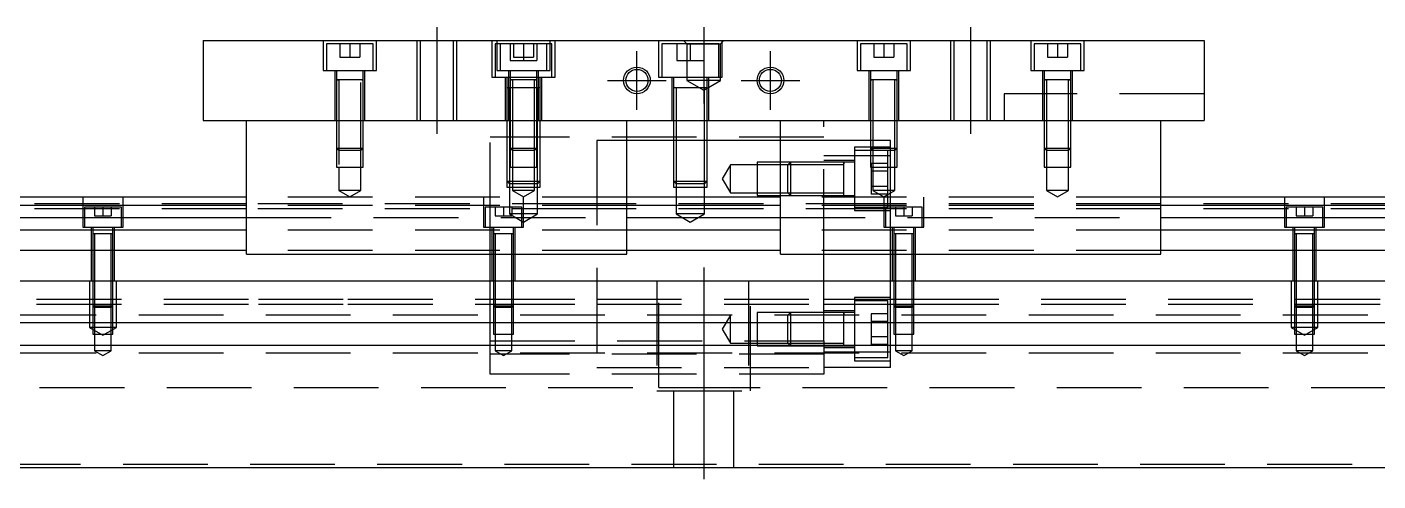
# Model space of a CAD drawing. Extents: x -14 to 789, y -276 to 102.
# Drawn here: x 188.6 to 391, y -235.3 to -167.3 of the extents above; entities that cross this region are included whole.
import ezdxf

# ---------------------------------------------------------------- set-up
doc = ezdxf.new("R2010")
doc.units = 0
doc.linetypes.add('CENTER', pattern=[50.8, 31.75, -6.35, 6.35, -6.35])
doc.linetypes.add('DASHED', pattern=[19.05, 12.7, -6.35])
doc.layers.get('0').update_dxf_attribs({"linetype": 'CONTINUOUS'})
doc.layers.add('CENTER', color=1, linetype='CENTER')

msp = doc.modelspace()

# ---------------------------------------------------------------- linework, layer by layer
at = {"color": 7, "linetype": 'CONTINUOUS'}
for p, q in [((215, -169.26), (365, -169.26)), ((215, -169.26), (215, -181.26)), ((365, -169.26), (365, -181.26)), ((261, -176.36), (260.499994, -176.36)), ((261.35, -176.36), (261, -176.36)), ((265, -176.36), (264.65, -176.36)), ((265.500006, -176.36), (265, -176.36)), ((215, -181.26), (365, -181.26)), ((221.5, -201.26), (221.5, -181.26)), ((278.5, -201.26), (278.5, -181.26)), ((301.5, -201.26), (301.5, -181.26)), ((358.5, -201.26), (358.5, -181.26)), ((311, -192.510006), (311, -192.11)), ((221.5, -192.76), (0, -192.76)), ((221.5, -194.012272), (0, -194.012272)), ((301.5, -192.76), (278.5, -192.76)), ((301.5, -194.012272), (278.5, -194.012272)), ((580, -192.76), (358.5, -192.76)), ((580, -194.012272), (358.5, -194.012272)), ((0, -195.78668), (221.5, -195.78668)), ((278.5, -195.78668), (301.5, -195.78668)), ((358.5, -195.78668), (580, -195.78668)), ((221.5, -197.683076), (0, -197.683076)), ((301.5, -197.683076), (278.5, -197.683076)), ((580, -197.683076), (358.5, -197.683076)), ((221.5, -200.737372), (0, -200.737372)), ((221.5, -201.26), (278.5, -201.26)), ((301.5, -200.737372), (278.5, -200.737372)), ((301.5, -201.26), (358.5, -201.26)), ((580, -200.737372), (358.5, -200.737372)), ((0, -205.26), (580, -205.26)), ((580, -211.56), (0, -211.56)), ((580, -214.96), (0, -214.96)), ((311, -214.96), (311, -214.61)), ((311, -215.010006), (311, -214.96)), ((0, -233.26), (580, -233.26))]:
    msp.add_line(p, q, dxfattribs=at)
at = {"color": 3, "linetype": 'DASHED'}
for p, q in [((233, -169.26), (233, -173.76)), ((240.5, -169.76), (233.5, -169.76)), ((233.5, -169.76), (233.5, -173.76)), ((235.5, -169.76), (235.5, -171.76)), ((237, -169.76), (237, -171.76)), ((238.5, -169.76), (238.5, -171.76)), ((240.5, -173.76), (240.5, -169.76)), ((241, -173.76), (241, -169.26)), ((247.000006, -169.26), (247.000006, -181.26)), ((247.5, -169.26), (247.5, -181.26)), ((252.5, -181.26), (252.5, -169.26)), ((252.999994, -181.26), (252.999994, -169.26)), ((258.25, -169.26), (258.25, -174.76)), ((259.5, -169.76), (258.75, -169.76)), ((258.75, -169.76), (258.75, -174.76)), ((259, -169.26), (259, -173.76)), ((266.5, -169.76), (259.5, -169.76)), ((259.5, -169.76), (259.5, -173.76)), ((261, -169.76), (261, -172.26)), ((261.5, -169.76), (261.5, -171.76)), ((263, -169.76), (263, -171.76)), ((264.5, -169.76), (264.5, -171.76)), ((265, -169.76), (265, -172.26)), ((267.25, -169.76), (266.5, -169.76)), ((266.5, -173.76), (266.5, -169.76)), ((267, -173.76), (267, -169.26)), ((267.25, -174.76), (267.25, -169.76)), ((267.75, -174.76), (267.75, -169.26)), ((283.25, -169.26), (283.25, -174.76)), ((292.25, -169.76), (283.75, -169.76)), ((283.75, -169.76), (283.75, -174.76)), ((286, -169.76), (286, -172.26)), ((287.5, -169.76), (287, -169.26)), ((287.5, -169.76), (287.5, -175.26)), ((287.5, -169.76), (292.5, -169.76)), ((288, -169.76), (288, -172.26)), ((290, -169.76), (290, -172.26)), ((292.25, -174.76), (292.25, -169.76)), ((292.5, -169.76), (293, -169.26)), ((292.5, -175.26), (292.5, -169.76)), ((292.75, -174.76), (292.75, -169.26)), ((313, -169.26), (313, -173.76)), ((320.5, -169.76), (313.5, -169.76)), ((313.5, -169.76), (313.5, -173.76)), ((315.5, -169.76), (315.5, -171.76)), ((317, -169.76), (317, -171.76)), ((318.5, -169.76), (318.5, -171.76)), ((320.5, -173.76), (320.5, -169.76)), ((321, -173.76), (321, -169.26)), ((327.000006, -169.26), (327.000006, -181.26)), ((327.5, -169.26), (327.5, -181.26)), ((332.5, -181.26), (332.5, -169.26)), ((332.999994, -181.26), (332.999994, -169.26)), ((339, -169.26), (339, -173.76)), ((346.5, -169.76), (339.5, -169.76)), ((339.5, -169.76), (339.5, -173.76)), ((341.5, -169.76), (341.5, -171.76)), ((343, -169.76), (343, -171.76)), ((344.5, -169.76), (344.5, -171.76)), ((346.5, -173.76), (346.5, -169.76)), ((347, -173.76), (347, -169.26)), ((235.5, -171.76), (237, -171.76)), ((237, -171.76), (238.5, -171.76)), ((261.5, -171.76), (263, -171.76)), ((263, -171.76), (264.5, -171.76)), ((263, -171.76), (263, -172.26)), ((315.5, -171.76), (317, -171.76)), ((317, -171.76), (318.5, -171.76)), ((341.5, -171.76), (343, -171.76)), ((343, -171.76), (344.5, -171.76)), ((233, -173.76), (241, -173.76)), ((234.75, -173.76), (234.75, -181.26)), ((235, -173.76), (235, -175.16)), ((239, -175.16), (239, -173.76)), ((239.25, -181.26), (239.25, -173.76)), ((259, -173.76), (267, -173.76)), ((260.75, -173.76), (260.75, -181.26)), ((261, -172.26), (263, -172.26)), ((261, -173.76), (261, -175.16)), ((263, -172.26), (265, -172.26)), ((265, -175.16), (265, -173.76)), ((265.25, -181.26), (265.25, -173.76)), ((286, -172.26), (288, -172.26)), ((288, -172.26), (290, -172.26)), ((313, -173.76), (321, -173.76)), ((314.75, -173.76), (314.75, -181.26)), ((315, -173.76), (315, -175.16)), ((319, -175.16), (319, -173.76)), ((319.25, -181.26), (319.25, -173.76)), ((339, -173.76), (347, -173.76)), ((340.75, -173.76), (340.75, -181.26)), ((341, -173.76), (341, -175.16)), ((345, -175.16), (345, -173.76)), ((345.25, -181.26), (345.25, -173.76)), ((235, -175.155), (235, -175.16)), ((235, -175.16), (235.216462, -175.16)), ((235.216708, -175.16), (235, -175.16)), ((235, -175.16), (235, -181.26)), ((235, -175.16), (235, -175.165)), ((238.783332, -175.16), (235.216708, -175.16)), ((235.35, -175.16), (235.35, -188.26)), ((238.65, -188.26), (238.65, -175.16)), ((239, -175.16), (238.783332, -175.16)), ((238.783538, -175.16), (239, -175.16)), ((239, -175.16), (239, -175.155)), ((239, -181.26), (239, -175.16)), ((239, -175.165), (239, -175.16)), ((258.25, -174.76), (267.75, -174.76)), ((260.25, -174.76), (260.25, -181.26)), ((260.5, -174.76), (260.5, -176.36)), ((261, -175.155), (261, -175.16)), ((261, -175.16), (261.216462, -175.16)), ((261.216708, -175.16), (261, -175.16)), ((261, -175.16), (261, -175.165)), ((261, -175.16), (261, -181.26)), ((264.783332, -175.16), (261.216708, -175.16)), ((261.35, -175.16), (261.35, -181.26)), ((264.65, -181.26), (264.65, -175.16)), ((265, -175.16), (264.783332, -175.16)), ((264.783538, -175.16), (265, -175.16)), ((265, -175.16), (265, -175.155)), ((265, -175.165), (265, -175.16)), ((265, -181.26), (265, -175.16)), ((265.5, -176.36), (265.5, -174.76)), ((265.75, -181.26), (265.75, -174.76)), ((283.25, -174.76), (292.75, -174.76)), ((285.25, -174.76), (285.25, -181.26)), ((285.5, -174.76), (285.5, -176.36)), ((292.5, -175.26), (287.5, -175.26)), ((287.5, -175.26), (290, -176.703376)), ((290, -176.703376), (292.5, -175.26)), ((290.5, -176.36), (290.5, -174.76)), ((290.75, -181.26), (290.75, -174.76)), ((315, -175.155), (315, -175.16)), ((315, -175.16), (315.216462, -175.16)), ((315.216708, -175.16), (315, -175.16)), ((315, -175.16), (315, -181.26)), ((315, -175.16), (315, -175.165)), ((318.783332, -175.16), (315.216708, -175.16)), ((315.35, -175.16), (315.35, -181.26)), ((318.65, -181.26), (318.65, -175.16)), ((319, -175.16), (318.783332, -175.16)), ((318.783538, -175.16), (319, -175.16)), ((319, -175.16), (319, -175.155)), ((319, -181.26), (319, -175.16)), ((319, -175.165), (319, -175.16)), ((341, -175.155), (341, -175.16)), ((341, -175.16), (341.216462, -175.16)), ((341.216708, -175.16), (341, -175.16)), ((341, -175.16), (341, -181.26)), ((341, -175.16), (341, -175.165)), ((344.783332, -175.16), (341.216708, -175.16)), ((341.35, -175.16), (341.35, -181.26)), ((344.65, -181.26), (344.65, -175.16)), ((345, -175.16), (344.783332, -175.16)), ((344.783538, -175.16), (345, -175.16)), ((345, -175.16), (345, -175.155)), ((345, -181.26), (345, -175.16)), ((345, -175.165), (345, -175.16)), ((260.5, -176.355), (260.5, -176.36)), ((260.757468, -176.36), (260.5, -176.36)), ((260.5, -176.36), (260.5, -181.26)), ((260.5, -176.36), (260.5, -176.365)), ((260.999654, -176.36), (260.757468, -176.36)), ((260.9, -176.36), (260.9, -181.26)), ((261.349616, -176.36), (260.999654, -176.36)), ((264.650424, -176.36), (261.349616, -176.36)), ((265.000386, -176.36), (264.650424, -176.36)), ((265.242552, -176.36), (265.000386, -176.36)), ((265.1, -181.26), (265.1, -176.36)), ((265.5, -176.36), (265.242552, -176.36)), ((265.5, -176.36), (265.5, -176.355)), ((265.5, -181.26), (265.5, -176.36)), ((265.5, -176.365), (265.5, -176.36)), ((285.5, -176.355), (285.5, -176.36)), ((285.757468, -176.36), (285.5, -176.36)), ((285.5, -176.36), (285.5, -181.26)), ((285.5, -176.36), (285.5, -176.365)), ((290.242552, -176.36), (285.757468, -176.36)), ((285.9, -176.36), (285.9, -181.26)), ((290.1, -181.26), (290.1, -176.36)), ((290.5, -176.36), (290.242552, -176.36)), ((290.5, -176.36), (290.5, -176.355)), ((290.5, -181.26), (290.5, -176.36)), ((290.5, -176.365), (290.5, -176.36)), ((345, -177.26), (335, -177.26)), ((335, -177.26), (335, -181.26)), ((365, -177.26), (345, -177.26)), ((235, -181.26), (235, -185.41)), ((235.000006, -181.26), (235.000006, -185.410006)), ((238.999994, -185.410006), (238.999994, -181.26)), ((239, -185.41), (239, -181.26)), ((258, -197.26), (258, -181.26)), ((260.5, -181.26), (260.5, -190.36)), ((260.500006, -181.26), (260.500002, -190.36)), ((260.9, -181.26), (260.9, -190.76)), ((261, -181.26), (261, -185.41)), ((261.000006, -181.26), (261.000002, -185.41)), ((261.35, -181.26), (261.35, -185.76)), ((264.65, -185.76), (264.65, -181.26)), ((264.999998, -185.41), (264.999994, -181.26)), ((265, -185.41), (265, -181.26)), ((265.1, -190.76), (265.1, -181.26)), ((265.499998, -190.36), (265.499994, -181.26)), ((265.5, -190.36), (265.5, -181.26)), ((285.5, -181.26), (285.5, -190.36)), ((285.500006, -181.26), (285.500002, -190.36)), ((285.9, -181.26), (285.9, -190.76)), ((290.1, -190.76), (290.1, -181.26)), ((290.499998, -190.36), (290.499994, -181.26)), ((290.5, -190.36), (290.5, -181.26)), ((308, -201.26), (308, -181.26)), ((315, -181.26), (315, -185.41)), ((315.000006, -181.26), (315.000002, -185.41)), ((315.35, -181.26), (315.35, -185.76)), ((318.65, -185.76), (318.65, -181.26)), ((318.999998, -185.41), (318.999994, -181.26)), ((319, -185.41), (319, -181.26)), ((341, -181.26), (341, -185.41)), ((341.000006, -181.26), (341.000002, -185.41)), ((341.35, -181.26), (341.35, -185.76)), ((344.65, -185.76), (344.65, -181.26)), ((344.999998, -185.41), (344.999994, -181.26)), ((345, -185.41), (345, -181.26)), ((308, -183.76), (258, -183.76)), ((235, -185.41), (239, -185.41)), ((235, -185.41), (235.35, -185.76)), ((235.000006, -185.410006), (235.000006, -188.26)), ((238.65, -185.76), (235.35, -185.76)), ((238.65, -185.76), (239, -185.41)), ((238.999994, -188.26), (238.999994, -185.410006)), ((261, -185.41), (265, -185.41)), ((261, -185.41), (261.35, -185.76)), ((261.000002, -185.41), (261.000006, -188.26)), ((264.65, -185.76), (261.35, -185.76)), ((261.35, -185.76), (261.35, -188.26)), ((264.65, -185.76), (265, -185.41)), ((264.65, -188.26), (264.65, -185.76)), ((264.999994, -188.26), (264.999998, -185.41)), ((274, -184.26), (274, -218.26)), ((278.5, -184.26), (274, -184.26)), ((285.5, -184.26), (278.5, -184.26)), ((285.9, -184.26), (285.5, -184.26)), ((290.1, -184.26), (285.9, -184.26)), ((290.5, -184.26), (290.1, -184.26)), ((301.5, -184.26), (290.5, -184.26)), ((308, -184.26), (301.5, -184.26)), ((315, -184.26), (308, -184.26)), ((312.6, -185.26), (312.6, -194.76)), ((318, -185.26), (312.6, -185.26)), ((315.000006, -185.76), (312.6, -185.76)), ((315.35, -184.26), (315, -184.26)), ((315, -185.41), (319, -185.41)), ((315, -185.41), (315.35, -185.76)), ((315.000002, -185.41), (315.000006, -188.26)), ((315.35, -185.76), (315.000006, -185.76)), ((318, -184.26), (315.35, -184.26)), ((318.65, -185.76), (315.35, -185.76)), ((315.35, -185.76), (315.35, -188.26)), ((317.6, -194.26), (317.6, -185.76)), ((318, -185.76), (318, -184.26)), ((318, -186.563062), (318, -185.76)), ((318.65, -185.76), (319, -185.41)), ((318.65, -188.26), (318.65, -185.76)), ((318.999994, -188.26), (318.999998, -185.41)), ((341, -185.41), (345, -185.41)), ((341, -185.41), (341.35, -185.76)), ((341.000002, -185.41), (341.000006, -188.26)), ((344.65, -185.76), (341.35, -185.76)), ((341.35, -185.76), (341.35, -188.26)), ((344.65, -185.76), (345, -185.41)), ((344.65, -188.26), (344.65, -185.76)), ((344.999994, -188.26), (344.999998, -185.41)), ((294, -187.91), (292.787564, -190.01)), ((294, -192.11), (294, -187.91)), ((298, -187.91), (294, -187.91)), ((298, -187.510006), (298, -192.509994)), ((301.5, -187.510006), (298, -187.510006)), ((302.6, -187.91), (298, -187.91)), ((302.999994, -187.510006), (301.5, -187.510006)), ((303, -187.51), (302.6, -187.91)), ((302.6, -192.11), (302.6, -187.91)), ((308, -187.91), (302.6, -187.91)), ((308, -187.510006), (302.999994, -187.510006)), ((303, -187.51), (303, -192.51)), ((308, -187.51), (303, -187.51)), ((315.000006, -186.563062), (308, -186.563062)), ((312.6, -187.26), (308, -187.26)), ((311.005, -187.51), (308, -187.51)), ((311, -187.91), (308, -187.91)), ((312.6, -187.51), (310.995, -187.51)), ((311, -187.51), (311, -187.767448)), ((311, -187.767468), (311, -187.51)), ((311, -187.51), (311, -187.767448)), ((311, -187.767468), (311, -187.51)), ((311, -189.859954), (311, -187.767468)), ((318, -186.563062), (315.000006, -186.563062)), ((315.1, -187.700598), (315.1, -188.8553)), ((317.6, -187.700598), (315.1, -187.700598)), ((318, -197.26), (318, -186.563062)), ((235.000006, -188.26), (238.999994, -188.26)), ((235.35, -188.26), (235.35, -191.76)), ((238.65, -191.76), (238.65, -188.26)), ((261.000006, -188.26), (264.999994, -188.26)), ((261.35, -188.26), (261.35, -191.76)), ((264.65, -191.76), (264.65, -188.26)), ((292.787564, -190.01), (294, -192.11)), ((311, -192.252552), (311, -189.859954)), ((315.000006, -188.26), (318.999994, -188.26)), ((315.1, -188.8553), (315.1, -191.1647)), ((317.6, -188.8553), (315.1, -188.8553)), ((315.35, -188.26), (315.35, -191.76)), ((318.65, -191.76), (318.65, -188.26)), ((341.000006, -188.26), (344.999994, -188.26)), ((341.35, -188.26), (341.35, -191.76)), ((344.65, -191.76), (344.65, -188.26)), ((238.65, -191.76), (235.35, -191.76)), ((235.35, -191.76), (237, -192.712628)), ((237, -192.712628), (238.65, -191.76)), ((260.5, -190.36), (265.5, -190.36)), ((260.5, -190.36), (260.9, -190.76)), ((260.500002, -190.36), (260.500006, -191.26)), ((260.500006, -191.26), (265.499994, -191.26)), ((265.1, -190.76), (260.9, -190.76)), ((260.9, -190.76), (260.9, -191.26)), ((260.9, -191.26), (260.9, -195.26)), ((264.65, -191.76), (261.35, -191.76)), ((261.35, -191.76), (263, -192.712628)), ((263, -192.712628), (264.65, -191.76)), ((265.1, -190.76), (265.5, -190.36)), ((265.1, -191.26), (265.1, -190.76)), ((265.1, -195.26), (265.1, -191.26)), ((265.499994, -191.26), (265.499998, -190.36)), ((285.5, -190.36), (290.5, -190.36)), ((285.5, -190.36), (285.9, -190.76)), ((285.500002, -190.36), (285.500006, -191.26)), ((285.500006, -191.26), (290.499994, -191.26)), ((290.1, -190.76), (285.9, -190.76)), ((285.9, -190.76), (285.9, -191.26)), ((285.9, -191.26), (285.9, -195.26)), ((290.1, -190.76), (290.5, -190.36)), ((290.1, -191.26), (290.1, -190.76)), ((290.1, -195.26), (290.1, -191.26)), ((290.499994, -191.26), (290.499998, -190.36)), ((294, -192.11), (298, -192.11)), ((298, -192.11), (302.6, -192.11)), ((302.6, -192.11), (303, -192.51)), ((302.6, -192.11), (308, -192.11)), ((308, -192.11), (311, -192.11)), ((311, -192.51), (311, -192.252552)), ((317.6, -191.1647), (315.1, -191.1647)), ((315.1, -191.1647), (315.1, -192.319402)), ((318.65, -191.76), (315.35, -191.76)), ((315.35, -191.76), (317, -192.712628)), ((317, -192.712628), (318.65, -191.76)), ((344.65, -191.76), (341.35, -191.76)), ((341.35, -191.76), (343, -192.712628)), ((343, -192.712628), (344.65, -191.76)), ((221.5, -193.76), (40.5, -193.76)), ((197, -192.76), (197, -197.26)), ((202.75, -194.26), (197.25, -194.26)), ((197.25, -194.26), (197.25, -197.26)), ((198.75, -194.26), (198.75, -195.56)), ((200, -194.26), (200, -195.56)), ((201.25, -194.26), (201.25, -195.56)), ((202.75, -197.26), (202.75, -194.26)), ((203, -197.26), (203, -192.76)), ((278.5, -192.76), (221.5, -192.76)), ((274, -193.76), (221.5, -193.76)), ((278.5, -194.012272), (221.5, -194.012272)), ((257, -192.76), (257, -197.26)), ((262.75, -194.26), (257.25, -194.26)), ((257.25, -194.26), (257.25, -197.26)), ((258.75, -194.26), (258.75, -195.56)), ((260, -194.26), (260, -195.56)), ((261.25, -194.26), (261.25, -195.56)), ((262.75, -197.26), (262.75, -194.26)), ((263, -197.26), (263, -192.76)), ((318, -193.76), (274, -193.76)), ((298, -192.509994), (303, -192.509994)), ((358.5, -192.76), (301.5, -192.76)), ((358.5, -194.012272), (301.5, -194.012272)), ((303, -192.509994), (308, -192.509994)), ((303, -192.51), (308, -192.509998)), ((308, -192.509998), (311.005, -192.51)), ((310.995, -192.51), (312.6, -192.51)), ((312.6, -194.26), (317.6, -194.26)), ((317.6, -192.319402), (315.1, -192.319402)), ((317, -192.76), (317, -197.26)), ((322.75, -194.26), (317.25, -194.26)), ((317.25, -194.26), (317.25, -197.26)), ((358.5, -193.76), (318, -193.76)), ((318.75, -194.26), (318.75, -195.56)), ((320, -194.26), (320, -195.56)), ((321.25, -194.26), (321.25, -195.56)), ((322.75, -197.26), (322.75, -194.26)), ((323, -197.26), (323, -192.76)), ((530, -193.76), (358.5, -193.76)), ((377, -192.76), (377, -197.26)), ((382.75, -194.26), (377.25, -194.26)), ((377.25, -194.26), (377.25, -197.26)), ((378.75, -194.26), (378.75, -195.56)), ((380, -194.26), (380, -195.56)), ((381.25, -194.26), (381.25, -195.56)), ((382.75, -197.26), (382.75, -194.26)), ((383, -197.26), (383, -192.76)), ((221.5, -194.51), (40.5, -194.51)), ((198.75, -195.56), (200, -195.56)), ((200, -195.56), (201.25, -195.56)), ((274, -194.51), (221.5, -194.51)), ((221.5, -195.78668), (278.5, -195.78668)), ((258.75, -195.56), (260, -195.56)), ((260, -195.56), (261.25, -195.56)), ((265.1, -195.26), (260.9, -195.26)), ((260.9, -195.26), (263, -196.472436)), ((263, -196.472436), (265.1, -195.26)), ((318, -194.51), (274, -194.51)), ((290.1, -195.26), (285.9, -195.26)), ((285.9, -195.26), (288, -196.472436)), ((288, -196.472436), (290.1, -195.26)), ((301.5, -195.78668), (358.5, -195.78668)), ((312.6, -194.76), (318, -194.76)), ((358.5, -194.51), (318, -194.51)), ((318.75, -195.56), (320, -195.56)), ((320, -195.56), (321.25, -195.56)), ((530, -194.51), (358.5, -194.51)), ((378.75, -195.56), (380, -195.56)), ((380, -195.56), (381.25, -195.56)), ((197, -197.26), (203, -197.26)), ((198.25, -197.26), (198.25, -205.26)), ((199.998804, -198.26), (198.499994, -198.26)), ((201.500006, -198.26), (198.499994, -198.26)), ((198.5, -197.26), (198.5, -198.26)), ((198.5, -198.255), (198.5, -198.26)), ((198.624678, -198.26), (198.5, -198.26)), ((198.5, -198.26), (198.5, -198.265)), ((198.5, -198.26), (198.5, -205.26)), ((199.998804, -198.26), (198.624678, -198.26)), ((198.75, -198.26), (198.75, -205.26)), ((201.500006, -198.26), (199.998804, -198.26)), ((201.37533, -198.26), (199.998804, -198.26)), ((201.25, -205.26), (201.25, -198.26)), ((201.5, -198.26), (201.37533, -198.26)), ((201.5, -198.26), (201.5, -197.26)), ((201.5, -198.26), (201.5, -198.255)), ((201.5, -198.265), (201.5, -198.26)), ((201.5, -205.26), (201.5, -198.26)), ((201.75, -205.26), (201.75, -197.26)), ((278.5, -197.683076), (221.5, -197.683076)), ((257, -197.26), (263, -197.26)), ((258, -201.26), (258, -197.26)), ((258.25, -197.26), (258.25, -205.26)), ((259.998804, -198.26), (258.499994, -198.26)), ((261.500006, -198.26), (258.499994, -198.26)), ((258.5, -197.26), (258.5, -198.26)), ((258.5, -198.255), (258.5, -198.26)), ((258.624678, -198.26), (258.5, -198.26)), ((258.5, -198.26), (258.5, -198.265)), ((258.5, -198.26), (258.5, -205.26)), ((259.998804, -198.26), (258.624678, -198.26)), ((258.75, -198.26), (258.75, -205.26)), ((261.500006, -198.26), (259.998804, -198.26)), ((261.37533, -198.26), (259.998804, -198.26)), ((261.25, -205.26), (261.25, -198.26)), ((261.5, -198.26), (261.37533, -198.26)), ((261.5, -198.26), (261.5, -197.26)), ((261.5, -198.26), (261.5, -198.255)), ((261.5, -198.265), (261.5, -198.26)), ((261.5, -205.26), (261.5, -198.26)), ((261.75, -205.26), (261.75, -197.26)), ((358.5, -197.683076), (301.5, -197.683076)), ((317, -197.26), (323, -197.26)), ((318, -201.26), (318, -197.26)), ((318.25, -197.26), (318.25, -205.26)), ((319.998804, -198.26), (318.499994, -198.26)), ((321.500006, -198.26), (318.499994, -198.26)), ((318.5, -197.26), (318.5, -198.26)), ((318.5, -198.255), (318.5, -198.26)), ((318.624678, -198.26), (318.5, -198.26)), ((318.5, -198.26), (318.5, -198.265)), ((318.5, -198.26), (318.5, -205.26)), ((319.998804, -198.26), (318.624678, -198.26)), ((318.75, -198.26), (318.75, -205.26)), ((321.500006, -198.26), (319.998804, -198.26)), ((321.37533, -198.26), (319.998804, -198.26)), ((321.25, -205.26), (321.25, -198.26)), ((321.5, -198.26), (321.37533, -198.26)), ((321.5, -198.26), (321.5, -197.26)), ((321.5, -198.26), (321.5, -198.255)), ((321.5, -198.265), (321.5, -198.26)), ((321.5, -205.26), (321.5, -198.26)), ((321.75, -205.26), (321.75, -197.26)), ((377, -197.26), (383, -197.26)), ((378.25, -197.26), (378.25, -205.26)), ((379.998804, -198.26), (378.499994, -198.26)), ((381.500006, -198.26), (378.499994, -198.26)), ((378.5, -197.26), (378.5, -198.26)), ((378.5, -198.255), (378.5, -198.26)), ((378.624678, -198.26), (378.5, -198.26)), ((378.5, -198.26), (378.5, -198.265)), ((378.5, -198.26), (378.5, -205.26)), ((379.998804, -198.26), (378.624678, -198.26)), ((378.75, -198.26), (378.75, -205.26)), ((381.500006, -198.26), (379.998804, -198.26)), ((381.37533, -198.26), (379.998804, -198.26)), ((381.25, -205.26), (381.25, -198.26)), ((381.5, -198.26), (381.37533, -198.26)), ((381.5, -198.26), (381.5, -197.26)), ((381.5, -198.26), (381.5, -198.255)), ((381.5, -198.265), (381.5, -198.26)), ((381.5, -205.26), (381.5, -198.26)), ((381.75, -205.26), (381.75, -197.26)), ((278.5, -200.737372), (221.5, -200.737372)), ((258, -205.26), (258, -201.26)), ((358.5, -200.737372), (301.5, -200.737372)), ((308, -205.26), (308, -201.26)), ((318, -205.26), (318, -201.26)), ((198, -205.26), (198, -212.26)), ((198.5, -205.26), (198.5, -209.01)), ((198.500006, -205.26), (198.500002, -209.01)), ((198.75, -205.26), (198.75, -209.26)), ((201.25, -209.26), (201.25, -205.26)), ((201.499998, -209.01), (201.499994, -205.26)), ((201.5, -209.01), (201.5, -205.26)), ((202, -212.26), (202, -205.26)), ((258, -211.56), (258, -205.26)), ((258.5, -205.26), (258.5, -209.01)), ((258.500006, -205.26), (258.500002, -209.01)), ((258.75, -205.26), (258.75, -209.26)), ((261.25, -209.26), (261.25, -205.26)), ((261.499998, -209.01), (261.499994, -205.26)), ((261.5, -209.01), (261.5, -205.26)), ((283, -205.26), (283, -221.76)), ((283.291796, -221.26), (283.291796, -205.26)), ((296.708204, -205.26), (296.708204, -221.26)), ((297, -221.76), (297, -205.26)), ((308, -211.56), (308, -205.26)), ((318, -211.56), (318, -205.26)), ((318.5, -205.26), (318.5, -209.01)), ((318.500006, -205.26), (318.500002, -209.01)), ((318.75, -205.26), (318.75, -209.26)), ((321.25, -209.26), (321.25, -205.26)), ((321.499998, -209.01), (321.499994, -205.26)), ((321.5, -209.01), (321.5, -205.26)), ((378, -205.26), (378, -212.26)), ((378.5, -205.26), (378.5, -209.01)), ((378.500006, -205.26), (378.500002, -209.01)), ((378.75, -205.26), (378.75, -209.26)), ((381.25, -209.26), (381.25, -205.26)), ((381.499998, -209.01), (381.499994, -205.26)), ((381.5, -209.01), (381.5, -205.26)), ((382, -212.26), (382, -205.26)), ((56.708204, -208.01), (223.291796, -208.01)), ((223.291796, -208.01), (236.708204, -208.01)), ((236.708204, -208.01), (258, -208.01)), ((258, -208.01), (274, -208.01)), ((274, -208.01), (308, -208.01)), ((308, -208.01), (318, -208.01)), ((312.6, -207.76), (312.6, -217.26)), ((318, -207.76), (312.6, -207.76)), ((317.6, -208.26), (312.6, -208.26)), ((317.6, -211.56), (317.6, -208.26)), ((318, -208.01), (318.5, -208.01)), ((318.5, -208.01), (318.75, -208.01)), ((318.75, -208.01), (321.25, -208.01)), ((321.25, -208.01), (321.5, -208.01)), ((321.5, -208.01), (523.291796, -208.01)), ((580, -210.41), (0, -210.41)), ((56.708204, -208.76), (223.291796, -208.76)), ((198.5, -209.01), (201.5, -209.01)), ((198.5, -209.01), (198.75, -209.26)), ((198.500002, -209.01), (198.500006, -211.56)), ((201.25, -209.26), (198.75, -209.26)), ((198.75, -209.26), (198.75, -213.26)), ((201.25, -209.26), (201.5, -209.01)), ((201.25, -213.26), (201.25, -209.26)), ((201.499994, -211.56), (201.499998, -209.01)), ((223.291796, -208.76), (236.708204, -208.76)), ((236.708204, -208.76), (258, -208.76)), ((258, -208.76), (274, -208.76)), ((258.5, -209.01), (261.5, -209.01)), ((258.5, -209.01), (258.75, -209.26)), ((258.500002, -209.01), (258.500006, -211.56)), ((261.25, -209.26), (258.75, -209.26)), ((258.75, -209.26), (258.75, -213.26)), ((261.25, -209.26), (261.5, -209.01)), ((261.25, -213.26), (261.25, -209.26)), ((261.499994, -211.56), (261.499998, -209.01)), ((274, -208.759994), (308, -208.759994)), ((274, -208.76), (308, -208.76)), ((294, -210.41), (292.787564, -212.51)), ((294, -214.61), (294, -210.41)), ((298, -210.010006), (298, -215.009994)), ((303, -210.010006), (298, -210.010006)), ((303, -210.01), (302.6, -210.41)), ((302.6, -214.61), (302.6, -210.41)), ((303, -210.01), (303, -215.01)), ((308, -210.01), (303, -210.01)), ((308, -210.010006), (303, -210.010006)), ((308, -208.759994), (312.6, -208.759994)), ((308, -208.76), (312.6, -208.76)), ((312.6, -209.76), (308, -209.76)), ((311.005, -210.01), (308, -210.01)), ((312.6, -210.01), (310.995, -210.01)), ((311, -210.01), (311, -210.267448)), ((311, -210.267468), (311, -210.01)), ((311, -210.01), (311, -210.267448)), ((311, -210.267468), (311, -210.01)), ((311, -211.55994), (311, -210.267468)), ((312.6, -208.759994), (317.6, -208.759994)), ((312.6, -208.76), (317.6, -208.76)), ((315.1, -210.200598), (315.1, -211.3553)), ((317.6, -210.200598), (315.1, -210.200598)), ((317.6, -208.759994), (318, -208.759994)), ((317.6, -208.76), (318, -208.76)), ((318, -208.76), (318.5, -208.76)), ((318.5, -208.76), (318.75, -208.76)), ((318.5, -209.01), (321.5, -209.01)), ((318.5, -209.01), (318.75, -209.26)), ((318.500002, -209.01), (318.500006, -211.56)), ((318.75, -208.76), (321.25, -208.76)), ((321.25, -209.26), (318.75, -209.26)), ((318.75, -209.26), (318.75, -213.26)), ((321.25, -208.76), (321.5, -208.76)), ((321.25, -209.26), (321.5, -209.01)), ((321.25, -213.26), (321.25, -209.26)), ((321.499994, -211.56), (321.499998, -209.01)), ((321.5, -208.76), (523.291796, -208.76)), ((378.5, -209.01), (381.5, -209.01)), ((378.5, -209.01), (378.75, -209.26)), ((378.500002, -209.01), (378.500006, -211.56)), ((381.25, -209.26), (378.75, -209.26)), ((378.75, -209.26), (378.75, -213.26)), ((381.25, -209.26), (381.5, -209.01)), ((381.25, -213.26), (381.25, -209.26)), ((381.499994, -211.56), (381.499998, -209.01)), ((202, -212.26), (198, -212.26)), ((198, -212.26), (200, -213.4147)), ((198.500006, -211.56), (198.500006, -213.26)), ((200, -213.4147), (202, -212.26)), ((201.499994, -213.26), (201.499994, -211.56)), ((258, -214.26), (258, -211.56)), ((258.500006, -211.56), (258.500006, -213.26)), ((261.499994, -213.26), (261.499994, -211.56)), ((292.787564, -212.51), (294, -214.61)), ((308, -214.26), (308, -211.56)), ((311, -212.359954), (311, -211.55994)), ((311, -214.752552), (311, -212.359954)), ((317.6, -211.3553), (315.1, -211.3553)), ((315.1, -211.3553), (315.1, -213.6647)), ((317.6, -214.96), (317.6, -211.56)), ((318, -214.96), (318, -211.56)), ((318.500006, -211.56), (318.500006, -213.26)), ((321.499994, -213.26), (321.499994, -211.56)), ((382, -212.26), (378, -212.26)), ((378, -212.26), (380, -213.4147)), ((378.500006, -211.56), (378.500006, -213.26)), ((380, -213.4147), (382, -212.26)), ((381.499994, -213.26), (381.499994, -211.56)), ((198.500006, -213.26), (201.499994, -213.26)), ((198.75, -213.26), (198.75, -215.76)), ((201.25, -215.76), (201.25, -213.26)), ((258, -214.26), (308, -214.26)), ((258, -214.96), (258, -214.26)), ((258.500006, -213.26), (261.499994, -213.26)), ((258.75, -213.26), (258.75, -215.76)), ((261.25, -215.76), (261.25, -213.26)), ((308, -214.26), (308, -214.96)), ((315.1, -213.6647), (315.1, -214.819402)), ((317.6, -213.6647), (315.1, -213.6647)), ((318.500006, -213.26), (321.499994, -213.26)), ((318.75, -213.26), (318.75, -215.76)), ((321.25, -215.76), (321.25, -213.26)), ((378.500006, -213.26), (381.499994, -213.26)), ((378.75, -213.26), (378.75, -215.76)), ((381.25, -215.76), (381.25, -213.26)), ((580, -216.11), (0, -216.11)), ((201.25, -215.76), (198.75, -215.76)), ((198.75, -215.76), (200, -216.481688)), ((200, -216.481688), (201.25, -215.76)), ((258, -219.26), (258, -214.96)), ((308, -216.268332), (258, -216.268332)), ((261.25, -215.76), (258.75, -215.76)), ((258.75, -215.76), (260, -216.481688)), ((260, -216.481688), (261.25, -215.76)), ((294, -214.61), (298, -214.61)), ((298, -214.61), (302.6, -214.61)), ((298, -215.009994), (303, -215.009994)), ((302.6, -214.61), (308, -214.61)), ((302.6, -214.61), (303, -215.01)), ((303, -215.009994), (308, -215.009994)), ((303, -215.01), (308, -215.009998)), ((308, -214.61), (311, -214.61)), ((308, -214.96), (308, -219.26)), ((308, -215.009998), (311.005, -215.01)), ((308, -215.26), (312.6, -215.26)), ((318, -215.956938), (308, -215.956938)), ((310.995, -215.01), (312.6, -215.01)), ((311, -214.96059), (311, -214.752552)), ((311, -215.01), (311, -214.96059)), ((317.6, -214.819402), (315.1, -214.819402)), ((317.6, -216.76), (317.6, -214.96)), ((318, -215.956938), (318, -214.96)), ((318, -218.26), (318, -215.956938)), ((321.25, -215.76), (318.75, -215.76)), ((318.75, -215.76), (320, -216.481688)), ((320, -216.481688), (321.25, -215.76)), ((381.25, -215.76), (378.75, -215.76)), ((378.75, -215.76), (380, -216.481688)), ((380, -216.481688), (381.25, -215.76)), ((274, -218.26), (308, -218.26)), ((318, -218.26), (308, -218.26)), ((312.6, -216.76), (317.6, -216.76)), ((312.6, -217.26), (318, -217.26)), ((308, -219.26), (258, -219.26)), ((0, -221.26), (523.291796, -221.26)), ((283, -221.76), (297, -221.76)), ((283.291796, -221.26), (296.708204, -221.26)), ((285.5, -221.76), (285.5, -233.26)), ((294.5, -233.26), (294.5, -221.76)), ((12.499994, -232.76), (580, -232.76))]:
    msp.add_line(p, q, dxfattribs=at)
at = {"color": 3, "linetype": 'CONTINUOUS'}
for centre in [(280, -175.26), (300, -175.26)]:
    msp.add_circle(centre, 2, dxfattribs=at)
at = {"color": 7, "linetype": 'CONTINUOUS'}
for centre in [(280, -175.26), (300, -175.26)]:
    msp.add_circle(centre, 1.65, dxfattribs=at)
at = {"layer": 'CENTER', "color": 1, "linetype": 'CENTER'}
for p, q in [((250, -167.26), (250, -183.26)), ((290, -167.26), (290, -178.703376)), ((330, -167.26), (330, -183.26)), ((280, -179.66), (280, -170.86)), ((300, -179.66), (300, -170.86)), ((275.6, -175.26), (284.4, -175.26)), ((295.6, -175.26), (304.4, -175.26)), ((290, -203.26), (290, -235.26))]:
    msp.add_line(p, q, dxfattribs=at)

doc.saveas('drawing.dxf')
